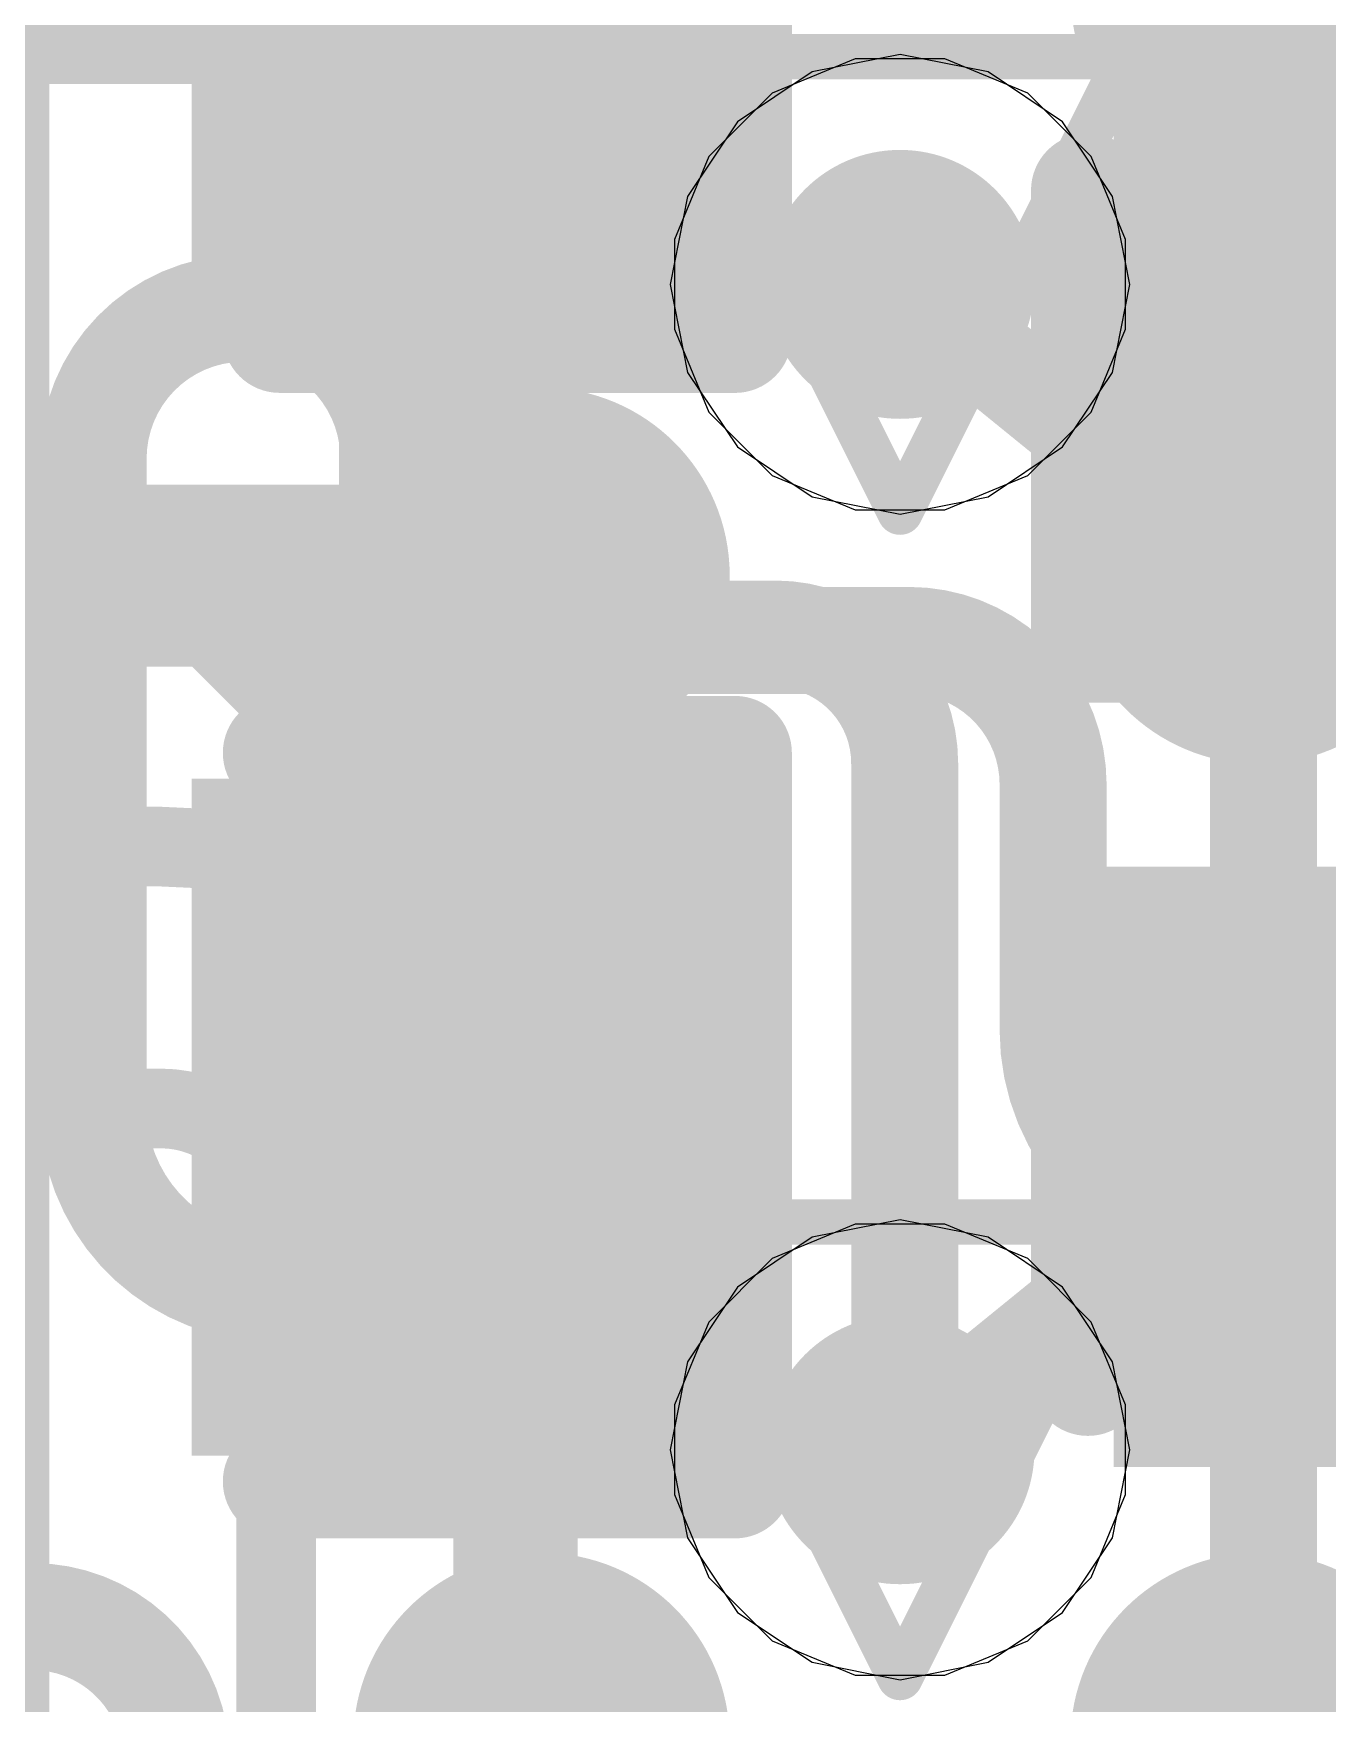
# Model space of a CAD drawing. Header units: inches. Extents: x -6 to 283, y -12 to 154.
# Drawn here: x 68.835 to 70.279, y 1.95 to 3.813 of the extents above; entities that cross this region are included whole.
import ezdxf

# ---------------------------------------------------------------- set-up
doc = ezdxf.new("R2010")
doc.units = ezdxf.units.IN
for name, color, linetype in [('Bottom Layer', 5, 'Continuous'), ('Bottom Overlay', 54, 'Continuous'), ('Bottom Paste', 16, 'Continuous'), ('Bottom Solder', 6, 'Continuous'), ('Drill Drawing', 1, 'Continuous'), ('GND-1', 16, 'Continuous'), ('GND-2', 90, 'Continuous'), ('GND-3', 216, 'Continuous'), ('GND-4', 54, 'Continuous'), ('PWR-1', 156, 'Continuous'), ('PWR-2', 130, 'Continuous'), ('Signal L1', 76, 'Continuous'), ('Signal L2', 6, 'Continuous'), ('Top Layer', 1, 'Continuous'), ('Top Overlay', 2, 'Continuous'), ('Top Paste', 8, 'Continuous'), ('Top Solder', 216, 'Continuous'), ('Via Holes', 16, 'Continuous')]:
    doc.layers.add(name, color=color, linetype=linetype)

# ---------------------------------------------------------------- blocks, each defined once
blk = doc.blocks.new('200_WFBGA__10_15__51')
at = {"layer": 'Top Layer'}
h = blk.add_hatch(color=1, dxfattribs=at)
edge = h.paths.add_edge_path()
edge.add_arc((-4.4, -4.875), 0.16, 0, 360)
h = blk.add_hatch(color=1, dxfattribs=at)
edge = h.paths.add_edge_path()
edge.add_arc((-3.5999, -4.875), 0.16, 0, 360)
h = blk.add_hatch(color=1, dxfattribs=at)
edge = h.paths.add_edge_path()
edge.add_arc((-4.4, -5.525), 0.16, 0, 360)
h = blk.add_hatch(color=1, dxfattribs=at)
edge = h.paths.add_edge_path()
edge.add_arc((-3.5999, -5.525), 0.16, 0, 360)
h = blk.add_hatch(color=1, dxfattribs=at)
edge = h.paths.add_edge_path()
edge.add_arc((-4.4, -6.175), 0.16, 0, 360)
h = blk.add_hatch(color=1, dxfattribs=at)
edge = h.paths.add_edge_path()
edge.add_arc((-3.5999, -6.175), 0.16, 0, 360)
h = blk.add_hatch(color=1, dxfattribs=at)
edge = h.paths.add_edge_path()
edge.add_arc((-4.4, -6.825), 0.16, 0, 360)
h = blk.add_hatch(color=1, dxfattribs=at)
edge = h.paths.add_edge_path()
edge.add_arc((-3.5999, -6.825), 0.16, 0, 360)
at = {"layer": 'Top Paste'}
h = blk.add_hatch(color=8, dxfattribs=at)
edge = h.paths.add_edge_path()
edge.add_arc((-4.4, -4.875), 0.16, 0, 360)
h = blk.add_hatch(color=8, dxfattribs=at)
edge = h.paths.add_edge_path()
edge.add_arc((-3.5999, -4.875), 0.16, 0, 360)
h = blk.add_hatch(color=8, dxfattribs=at)
edge = h.paths.add_edge_path()
edge.add_arc((-4.4, -5.525), 0.16, 0, 360)
h = blk.add_hatch(color=8, dxfattribs=at)
edge = h.paths.add_edge_path()
edge.add_arc((-3.5999, -5.525), 0.16, 0, 360)
h = blk.add_hatch(color=8, dxfattribs=at)
edge = h.paths.add_edge_path()
edge.add_arc((-4.4, -6.175), 0.16, 0, 360)
h = blk.add_hatch(color=8, dxfattribs=at)
edge = h.paths.add_edge_path()
edge.add_arc((-3.5999, -6.175), 0.16, 0, 360)
h = blk.add_hatch(color=8, dxfattribs=at)
edge = h.paths.add_edge_path()
edge.add_arc((-4.4, -6.825), 0.16, 0, 360)
h = blk.add_hatch(color=8, dxfattribs=at)
edge = h.paths.add_edge_path()
edge.add_arc((-3.5999, -6.825), 0.16, 0, 360)
at = {"layer": 'Top Solder'}
h = blk.add_hatch(color=216, dxfattribs=at)
edge = h.paths.add_edge_path()
edge.add_arc((-4.4, -4.875), 0.21, 0, 360)
h = blk.add_hatch(color=216, dxfattribs=at)
edge = h.paths.add_edge_path()
edge.add_arc((-3.5999, -4.875), 0.21, 0, 360)
h = blk.add_hatch(color=216, dxfattribs=at)
edge = h.paths.add_edge_path()
edge.add_arc((-4.4, -5.525), 0.21, 0, 360)
h = blk.add_hatch(color=216, dxfattribs=at)
edge = h.paths.add_edge_path()
edge.add_arc((-3.5999, -5.525), 0.21, 0, 360)
h = blk.add_hatch(color=216, dxfattribs=at)
edge = h.paths.add_edge_path()
edge.add_arc((-4.4, -6.175), 0.21, 0, 360)
h = blk.add_hatch(color=216, dxfattribs=at)
edge = h.paths.add_edge_path()
edge.add_arc((-3.5999, -6.175), 0.21, 0, 360)
h = blk.add_hatch(color=216, dxfattribs=at)
edge = h.paths.add_edge_path()
edge.add_arc((-4.4, -6.825), 0.21, 0, 360)
h = blk.add_hatch(color=216, dxfattribs=at)
edge = h.paths.add_edge_path()
edge.add_arc((-3.5999, -6.825), 0.21, 0, 360)
at = {"layer": 'Top Overlay'}
blk.add_lwpolyline([(-5.0762, -7.5762, 0.254, 0.254, 0), (-5.0762, 7.5762, 0.254, 0.254, 0)], format="xyseb", dxfattribs=at)
blk = doc.blocks.new('C___0402_B_264')
at = {"layer": 'Bottom Layer'}
for points in [[(-0.2413, 0.3175), (-0.2413, -0.3175), (-0.6985, -0.3175), (-0.6985, 0.3175)], [(0.6985, 0.3175), (0.6985, -0.3175), (0.2413, -0.3175), (0.2413, 0.3175)]]:
    blk.add_hatch(color=5, dxfattribs=at).paths.add_polyline_path(points)
at = {"layer": 'Bottom Paste'}
for points in [[(-0.2413, 0.3175), (-0.2413, -0.3175), (-0.6985, -0.3175), (-0.6985, 0.3175)], [(0.6985, 0.3175), (0.6985, -0.3175), (0.2413, -0.3175), (0.2413, 0.3175)]]:
    blk.add_hatch(color=16, dxfattribs=at).paths.add_polyline_path(points)
at = {"layer": 'Bottom Solder'}
for points in [[(-0.1813, 0.3775), (-0.1813, -0.3775), (-0.7585, -0.3775), (-0.7585, 0.3775)], [(0.7585, 0.3775), (0.7585, -0.3775), (0.1813, -0.3775), (0.1813, 0.3775)]]:
    blk.add_hatch(color=6, dxfattribs=at).paths.add_polyline_path(points)
at = {"layer": 'Bottom Overlay'}
for points in [[(-0.7874, 0.4064, 0.127, 0.127, 0), (-0.7874, -0.4064, 0.127, 0.127, 0)], [(-0.7874, 0.4064, 0.127, 0.127, 0), (-0.2794, 0.4064, 0.127, 0.127, 0)], [(0.2794, 0.4064, 0.127, 0.127, 0), (0.7874, 0.4064, 0.127, 0.127, 0)], [(0.7874, 0.4064, 0.127, 0.127, 0), (0.7874, -0.4064, 0.127, 0.127, 0)], [(-0.7874, -0.4064, 0.127, 0.127, 0), (-0.2794, -0.4064, 0.127, 0.127, 0)], [(0.2794, -0.4064, 0.127, 0.127, 0), (0.7874, -0.4064, 0.127, 0.127, 0)]]:
    blk.add_lwpolyline(points, format="xyseb", dxfattribs=at)
for points in [[(-0.8191, 0.4064, 0.0635, 0.0635, 1), (-0.7556, 0.4064, 0.0635, 0.0635, 1)], [(-0.8191, 0.4064, 0.0635, 0.0635, 1), (-0.7556, 0.4064, 0.0635, 0.0635, 1)], [(-0.3111, 0.4064, 0.0635, 0.0635, 1), (-0.2477, 0.4064, 0.0635, 0.0635, 1)], [(0.2477, 0.4064, 0.0635, 0.0635, 1), (0.3111, 0.4064, 0.0635, 0.0635, 1)], [(0.7556, 0.4064, 0.0635, 0.0635, 1), (0.8191, 0.4064, 0.0635, 0.0635, 1)], [(0.7556, 0.4064, 0.0635, 0.0635, 1), (0.8191, 0.4064, 0.0635, 0.0635, 1)], [(-0.8191, -0.4064, 0.0635, 0.0635, 1), (-0.7556, -0.4064, 0.0635, 0.0635, 1)], [(-0.8191, -0.4064, 0.0635, 0.0635, 1), (-0.7556, -0.4064, 0.0635, 0.0635, 1)], [(-0.3111, -0.4064, 0.0635, 0.0635, 1), (-0.2477, -0.4064, 0.0635, 0.0635, 1)], [(0.2477, -0.4064, 0.0635, 0.0635, 1), (0.3111, -0.4064, 0.0635, 0.0635, 1)], [(0.7556, -0.4064, 0.0635, 0.0635, 1), (0.8191, -0.4064, 0.0635, 0.0635, 1)], [(0.7556, -0.4064, 0.0635, 0.0635, 1), (0.8191, -0.4064, 0.0635, 0.0635, 1)]]:
    blk.add_lwpolyline(points, format="xyseb", close=True, dxfattribs=at)
blk = doc.blocks.new('C___0402_B_266')
at = {"layer": 'Bottom Layer'}
for points in [[(-0.2413, 0.3175), (-0.2413, -0.3175), (-0.6985, -0.3175), (-0.6985, 0.3175)], [(0.6985, 0.3175), (0.6985, -0.3175), (0.2413, -0.3175), (0.2413, 0.3175)]]:
    blk.add_hatch(color=5, dxfattribs=at).paths.add_polyline_path(points)
at = {"layer": 'Bottom Paste'}
for points in [[(-0.2413, 0.3175), (-0.2413, -0.3175), (-0.6985, -0.3175), (-0.6985, 0.3175)], [(0.6985, 0.3175), (0.6985, -0.3175), (0.2413, -0.3175), (0.2413, 0.3175)]]:
    blk.add_hatch(color=16, dxfattribs=at).paths.add_polyline_path(points)
at = {"layer": 'Bottom Solder'}
for points in [[(-0.1813, 0.3775), (-0.1813, -0.3775), (-0.7585, -0.3775), (-0.7585, 0.3775)], [(0.7585, 0.3775), (0.7585, -0.3775), (0.1813, -0.3775), (0.1813, 0.3775)]]:
    blk.add_hatch(color=6, dxfattribs=at).paths.add_polyline_path(points)
at = {"layer": 'Bottom Overlay'}
for points in [[(-0.7874, 0.4064, 0.127, 0.127, 0), (-0.7874, -0.4064, 0.127, 0.127, 0)], [(-0.2794, 0.4064, 0.127, 0.127, 0), (-0.7874, 0.4064, 0.127, 0.127, 0)], [(0.7874, 0.4064, 0.127, 0.127, 0), (0.2794, 0.4064, 0.127, 0.127, 0)], [(0.7874, 0.4064, 0.127, 0.127, 0), (0.7874, -0.4064, 0.127, 0.127, 0)], [(-0.2794, -0.4064, 0.127, 0.127, 0), (-0.7874, -0.4064, 0.127, 0.127, 0)], [(0.7874, -0.4064, 0.127, 0.127, 0), (0.2794, -0.4064, 0.127, 0.127, 0)]]:
    blk.add_lwpolyline(points, format="xyseb", dxfattribs=at)
for points in [[(-0.8191, 0.4064, 0.0635, 0.0635, 1), (-0.7556, 0.4064, 0.0635, 0.0635, 1)], [(-0.8191, 0.4064, 0.0635, 0.0635, 1), (-0.7556, 0.4064, 0.0635, 0.0635, 1)], [(-0.3111, 0.4064, 0.0635, 0.0635, 1), (-0.2477, 0.4064, 0.0635, 0.0635, 1)], [(0.2477, 0.4064, 0.0635, 0.0635, 1), (0.3111, 0.4064, 0.0635, 0.0635, 1)], [(0.7556, 0.4064, 0.0635, 0.0635, 1), (0.8191, 0.4064, 0.0635, 0.0635, 1)], [(0.7556, 0.4064, 0.0635, 0.0635, 1), (0.8191, 0.4064, 0.0635, 0.0635, 1)], [(-0.8191, -0.4064, 0.0635, 0.0635, 1), (-0.7556, -0.4064, 0.0635, 0.0635, 1)], [(-0.8191, -0.4064, 0.0635, 0.0635, 1), (-0.7556, -0.4064, 0.0635, 0.0635, 1)], [(-0.3111, -0.4064, 0.0635, 0.0635, 1), (-0.2477, -0.4064, 0.0635, 0.0635, 1)], [(0.2477, -0.4064, 0.0635, 0.0635, 1), (0.3111, -0.4064, 0.0635, 0.0635, 1)], [(0.7556, -0.4064, 0.0635, 0.0635, 1), (0.8191, -0.4064, 0.0635, 0.0635, 1)], [(0.7556, -0.4064, 0.0635, 0.0635, 1), (0.8191, -0.4064, 0.0635, 0.0635, 1)]]:
    blk.add_lwpolyline(points, format="xyseb", close=True, dxfattribs=at)
blk = doc.blocks.new('C___0402_B_286')
at = {"layer": 'Bottom Layer'}
for points in [[(-0.2413, 0.3175), (-0.2413, -0.3175), (-0.6985, -0.3175), (-0.6985, 0.3175)], [(0.6985, 0.3175), (0.6985, -0.3175), (0.2413, -0.3175), (0.2413, 0.3175)]]:
    blk.add_hatch(color=5, dxfattribs=at).paths.add_polyline_path(points)
at = {"layer": 'Bottom Paste'}
for points in [[(-0.2413, 0.3175), (-0.2413, -0.3175), (-0.6985, -0.3175), (-0.6985, 0.3175)], [(0.6985, 0.3175), (0.6985, -0.3175), (0.2413, -0.3175), (0.2413, 0.3175)]]:
    blk.add_hatch(color=16, dxfattribs=at).paths.add_polyline_path(points)
at = {"layer": 'Bottom Solder'}
for points in [[(-0.1813, 0.3775), (-0.1813, -0.3775), (-0.7585, -0.3775), (-0.7585, 0.3775)], [(0.7585, 0.3775), (0.7585, -0.3775), (0.1813, -0.3775), (0.1813, 0.3775)]]:
    blk.add_hatch(color=6, dxfattribs=at).paths.add_polyline_path(points)
at = {"layer": 'Bottom Overlay'}
for points in [[(-0.7874, 0.4064, 0.127, 0.127, 0), (-0.7874, -0.4064, 0.127, 0.127, 0)], [(-0.7874, 0.4064, 0.127, 0.127, 0), (-0.2794, 0.4064, 0.127, 0.127, 0)], [(0.2794, 0.4064, 0.127, 0.127, 0), (0.7874, 0.4064, 0.127, 0.127, 0)], [(0.7874, 0.4064, 0.127, 0.127, 0), (0.7874, -0.4064, 0.127, 0.127, 0)], [(-0.7874, -0.4064, 0.127, 0.127, 0), (-0.2794, -0.4064, 0.127, 0.127, 0)], [(0.2794, -0.4064, 0.127, 0.127, 0), (0.7874, -0.4064, 0.127, 0.127, 0)]]:
    blk.add_lwpolyline(points, format="xyseb", dxfattribs=at)
for points in [[(-0.8191, 0.4064, 0.0635, 0.0635, 1), (-0.7556, 0.4064, 0.0635, 0.0635, 1)], [(-0.8191, 0.4064, 0.0635, 0.0635, 1), (-0.7556, 0.4064, 0.0635, 0.0635, 1)], [(-0.3111, 0.4064, 0.0635, 0.0635, 1), (-0.2477, 0.4064, 0.0635, 0.0635, 1)], [(0.2477, 0.4064, 0.0635, 0.0635, 1), (0.3111, 0.4064, 0.0635, 0.0635, 1)], [(0.7556, 0.4064, 0.0635, 0.0635, 1), (0.8191, 0.4064, 0.0635, 0.0635, 1)], [(0.7556, 0.4064, 0.0635, 0.0635, 1), (0.8191, 0.4064, 0.0635, 0.0635, 1)], [(-0.8191, -0.4064, 0.0635, 0.0635, 1), (-0.7556, -0.4064, 0.0635, 0.0635, 1)], [(-0.8191, -0.4064, 0.0635, 0.0635, 1), (-0.7556, -0.4064, 0.0635, 0.0635, 1)], [(-0.3111, -0.4064, 0.0635, 0.0635, 1), (-0.2477, -0.4064, 0.0635, 0.0635, 1)], [(0.2477, -0.4064, 0.0635, 0.0635, 1), (0.3111, -0.4064, 0.0635, 0.0635, 1)], [(0.7556, -0.4064, 0.0635, 0.0635, 1), (0.8191, -0.4064, 0.0635, 0.0635, 1)], [(0.7556, -0.4064, 0.0635, 0.0635, 1), (0.8191, -0.4064, 0.0635, 0.0635, 1)]]:
    blk.add_lwpolyline(points, format="xyseb", close=True, dxfattribs=at)
blk = doc.blocks.new('C___0402_B_289')
at = {"layer": 'Bottom Layer'}
for points in [[(-0.2413, 0.3175), (-0.2413, -0.3175), (-0.6985, -0.3175), (-0.6985, 0.3175)], [(0.6985, 0.3175), (0.6985, -0.3175), (0.2413, -0.3175), (0.2413, 0.3175)]]:
    blk.add_hatch(color=5, dxfattribs=at).paths.add_polyline_path(points)
at = {"layer": 'Bottom Paste'}
for points in [[(-0.2413, 0.3175), (-0.2413, -0.3175), (-0.6985, -0.3175), (-0.6985, 0.3175)], [(0.6985, 0.3175), (0.6985, -0.3175), (0.2413, -0.3175), (0.2413, 0.3175)]]:
    blk.add_hatch(color=16, dxfattribs=at).paths.add_polyline_path(points)
at = {"layer": 'Bottom Solder'}
for points in [[(-0.1813, 0.3775), (-0.1813, -0.3775), (-0.7585, -0.3775), (-0.7585, 0.3775)], [(0.7585, 0.3775), (0.7585, -0.3775), (0.1813, -0.3775), (0.1813, 0.3775)]]:
    blk.add_hatch(color=6, dxfattribs=at).paths.add_polyline_path(points)
at = {"layer": 'Bottom Overlay'}
for points in [[(-0.7874, 0.4064, 0.127, 0.127, 0), (-0.7874, -0.4064, 0.127, 0.127, 0)], [(-0.2794, 0.4064, 0.127, 0.127, 0), (-0.7874, 0.4064, 0.127, 0.127, 0)], [(0.7874, 0.4064, 0.127, 0.127, 0), (0.2794, 0.4064, 0.127, 0.127, 0)], [(0.7874, 0.4064, 0.127, 0.127, 0), (0.7874, -0.4064, 0.127, 0.127, 0)], [(-0.2794, -0.4064, 0.127, 0.127, 0), (-0.7874, -0.4064, 0.127, 0.127, 0)], [(0.7874, -0.4064, 0.127, 0.127, 0), (0.2794, -0.4064, 0.127, 0.127, 0)]]:
    blk.add_lwpolyline(points, format="xyseb", dxfattribs=at)
for points in [[(-0.8191, 0.4064, 0.0635, 0.0635, 1), (-0.7556, 0.4064, 0.0635, 0.0635, 1)], [(-0.8191, 0.4064, 0.0635, 0.0635, 1), (-0.7556, 0.4064, 0.0635, 0.0635, 1)], [(-0.3111, 0.4064, 0.0635, 0.0635, 1), (-0.2477, 0.4064, 0.0635, 0.0635, 1)], [(0.2477, 0.4064, 0.0635, 0.0635, 1), (0.3111, 0.4064, 0.0635, 0.0635, 1)], [(0.7556, 0.4064, 0.0635, 0.0635, 1), (0.8191, 0.4064, 0.0635, 0.0635, 1)], [(0.7556, 0.4064, 0.0635, 0.0635, 1), (0.8191, 0.4064, 0.0635, 0.0635, 1)], [(-0.8191, -0.4064, 0.0635, 0.0635, 1), (-0.7556, -0.4064, 0.0635, 0.0635, 1)], [(-0.8191, -0.4064, 0.0635, 0.0635, 1), (-0.7556, -0.4064, 0.0635, 0.0635, 1)], [(-0.3111, -0.4064, 0.0635, 0.0635, 1), (-0.2477, -0.4064, 0.0635, 0.0635, 1)], [(0.2477, -0.4064, 0.0635, 0.0635, 1), (0.3111, -0.4064, 0.0635, 0.0635, 1)], [(0.7556, -0.4064, 0.0635, 0.0635, 1), (0.8191, -0.4064, 0.0635, 0.0635, 1)], [(0.7556, -0.4064, 0.0635, 0.0635, 1), (0.8191, -0.4064, 0.0635, 0.0635, 1)]]:
    blk.add_lwpolyline(points, format="xyseb", close=True, dxfattribs=at)

msp = doc.modelspace()

# ---------------------------------------------------------------- hatches: boundary and pattern name
at = {"layer": 'Bottom Layer'}
h = msp.add_hatch(color=5, dxfattribs=at)
edge = h.paths.add_edge_path()
edge.add_arc((69.8018, 3.5332), 0.15, 0, 360)
h = msp.add_hatch(color=5, dxfattribs=at)
edge = h.paths.add_edge_path()
edge.add_arc((69.8018, 2.2332), 0.15, 0, 360)
at = {"layer": 'GND-1'}
h = msp.add_hatch(color=16, dxfattribs=at)
edge = h.paths.add_edge_path()
edge.add_arc((69.8018, 3.5332), 0.15, 0, 360)
h = msp.add_hatch(color=16, dxfattribs=at)
edge = h.paths.add_edge_path()
edge.add_arc((69.8018, 2.2332), 0.15, 0, 360)
at = {"layer": 'GND-2'}
h = msp.add_hatch(color=90, dxfattribs=at)
edge = h.paths.add_edge_path()
edge.add_arc((69.8018, 3.5332), 0.15, 0, 360)
h = msp.add_hatch(color=90, dxfattribs=at)
edge = h.paths.add_edge_path()
edge.add_arc((69.8018, 2.2332), 0.15, 0, 360)
at = {"layer": 'GND-3'}
h = msp.add_hatch(color=216, dxfattribs=at)
edge = h.paths.add_edge_path()
edge.add_arc((69.8018, 3.5332), 0.15, 0, 360)
h = msp.add_hatch(color=216, dxfattribs=at)
edge = h.paths.add_edge_path()
edge.add_arc((69.8018, 2.2332), 0.15, 0, 360)
at = {"layer": 'GND-4'}
h = msp.add_hatch(color=54, dxfattribs=at)
edge = h.paths.add_edge_path()
edge.add_arc((69.8018, 3.5332), 0.15, 0, 360)
h = msp.add_hatch(color=54, dxfattribs=at)
edge = h.paths.add_edge_path()
edge.add_arc((69.8018, 2.2332), 0.15, 0, 360)
at = {"layer": 'PWR-1'}
h = msp.add_hatch(color=156, dxfattribs=at)
edge = h.paths.add_edge_path()
edge.add_arc((69.8018, 3.5332), 0.15, 0, 360)
h = msp.add_hatch(color=156, dxfattribs=at)
edge = h.paths.add_edge_path()
edge.add_arc((69.8018, 2.2332), 0.15, 0, 360)
at = {"layer": 'PWR-2'}
h = msp.add_hatch(color=130, dxfattribs=at)
edge = h.paths.add_edge_path()
edge.add_arc((69.8018, 3.5332), 0.15, 0, 360)
h = msp.add_hatch(color=130, dxfattribs=at)
edge = h.paths.add_edge_path()
edge.add_arc((69.8018, 2.2332), 0.15, 0, 360)
at = {"layer": 'Signal L1'}
h = msp.add_hatch(color=76, dxfattribs=at)
edge = h.paths.add_edge_path()
edge.add_arc((69.8018, 3.5332), 0.15, 0, 360)
h = msp.add_hatch(color=76, dxfattribs=at)
edge = h.paths.add_edge_path()
edge.add_arc((69.8018, 2.2332), 0.15, 0, 360)
at = {"layer": 'Signal L2'}
h = msp.add_hatch(color=6, dxfattribs=at)
edge = h.paths.add_edge_path()
edge.add_arc((69.8018, 3.5332), 0.15, 0, 360)
h = msp.add_hatch(color=6, dxfattribs=at)
edge = h.paths.add_edge_path()
edge.add_arc((69.8018, 2.2332), 0.15, 0, 360)
at = {"layer": 'Top Layer'}
h = msp.add_hatch(color=1, dxfattribs=at)
edge = h.paths.add_edge_path()
edge.add_arc((69.8018, 3.5332), 0.15, 0, 360)
h = msp.add_hatch(color=1, dxfattribs=at)
edge = h.paths.add_edge_path()
edge.add_arc((69.8018, 2.2332), 0.15, 0, 360)
at = {"layer": 'Via Holes'}
h = msp.add_hatch(color=7, dxfattribs=at)
edge = h.paths.add_edge_path()
edge.add_arc((69.8018, 3.5332), 0.075, 0, 360)
h = msp.add_hatch(color=7, dxfattribs=at)
edge = h.paths.add_edge_path()
edge.add_arc((69.8018, 2.2332), 0.075, 0, 360)

# ---------------------------------------------------------------- linework, layer by layer
at = {"layer": 'Bottom Layer'}
for points in [[(69.1736, 3.9715, 0.2032, 0.2032, 0), (69.2632, 3.882, 0.2032, 0.2032, 0)], [(68.5498, 3.2082, 0.2032, 0.2032, 0), (69.0542, 3.2082, 0.2032, 0.2032, 0)], [(69.0542, 3.2082, 0.2032, 0.2032, 0), (69.1732, 3.0892, 0.2032, 0.2032, 0)], [(69.1732, 2.7312, 0.2032, 0.2032, 0), (69.1732, 3.0892, 0.2032, 0.2032, 0)], [(69.1732, 2.7312, 0.2032, 0.2032, 0), (69.3002, 2.6042, 0.2032, 0.2032, 0)]]:
    msp.add_lwpolyline(points, format="xyseb", dxfattribs=at)
for points in [[(69.2124, 3.882, 0.1016, 0.1016, 1), (69.314, 3.882, 0.1016, 0.1016, 1)], [(69.0034, 3.2082, 0.1016, 0.1016, 1), (69.105, 3.2082, 0.1016, 0.1016, 1)], [(69.0034, 3.2082, 0.1016, 0.1016, 1), (69.105, 3.2082, 0.1016, 0.1016, 1)], [(69.1224, 3.0892, 0.1016, 0.1016, 1), (69.224, 3.0892, 0.1016, 0.1016, 1)], [(69.1224, 3.0892, 0.1016, 0.1016, 1), (69.224, 3.0892, 0.1016, 0.1016, 1)], [(69.1224, 2.7312, 0.1016, 0.1016, 1), (69.224, 2.7312, 0.1016, 0.1016, 1)], [(69.1224, 2.7312, 0.1016, 0.1016, 1), (69.224, 2.7312, 0.1016, 0.1016, 1)], [(69.2494, 2.6042, 0.1016, 0.1016, 1), (69.351, 2.6042, 0.1016, 0.1016, 1)]]:
    msp.add_lwpolyline(points, format="xyseb", close=True, dxfattribs=at)
at = {"layer": 'Drill Drawing'}
for points in [[(69.5478, 3.7872, 0.0508, 0.0508, 0), (70.0558, 3.7872, 0.0508, 0.0508, 0)], [(69.5478, 3.7872, 0.0508, 0.0508, 0), (69.8018, 3.2792, 0.0508, 0.0508, 0)], [(69.8018, 3.2792, 0.0508, 0.0508, 0), (70.0558, 3.7872, 0.0508, 0.0508, 0)], [(69.5478, 2.4872, 0.0508, 0.0508, 0), (70.0558, 2.4872, 0.0508, 0.0508, 0)], [(69.5478, 2.4872, 0.0508, 0.0508, 0), (69.8018, 1.9792, 0.0508, 0.0508, 0)], [(69.8018, 1.9792, 0.0508, 0.0508, 0), (70.0558, 2.4872, 0.0508, 0.0508, 0)]]:
    msp.add_lwpolyline(points, format="xyseb", dxfattribs=at)
for points in [[(69.5351, 3.7872, 0.0254, 0.0254, 1), (69.5605, 3.7872, 0.0254, 0.0254, 1)], [(69.5351, 3.7872, 0.0254, 0.0254, 1), (69.5605, 3.7872, 0.0254, 0.0254, 1)], [(70.0431, 3.7872, 0.0254, 0.0254, 1), (70.0685, 3.7872, 0.0254, 0.0254, 1)], [(70.0431, 3.7872, 0.0254, 0.0254, 1), (70.0685, 3.7872, 0.0254, 0.0254, 1)], [(69.7891, 3.2792, 0.0254, 0.0254, 1), (69.8145, 3.2792, 0.0254, 0.0254, 1)], [(69.7891, 3.2792, 0.0254, 0.0254, 1), (69.8145, 3.2792, 0.0254, 0.0254, 1)], [(69.5351, 2.4872, 0.0254, 0.0254, 1), (69.5605, 2.4872, 0.0254, 0.0254, 1)], [(69.5351, 2.4872, 0.0254, 0.0254, 1), (69.5605, 2.4872, 0.0254, 0.0254, 1)], [(70.0431, 2.4872, 0.0254, 0.0254, 1), (70.0685, 2.4872, 0.0254, 0.0254, 1)], [(70.0431, 2.4872, 0.0254, 0.0254, 1), (70.0685, 2.4872, 0.0254, 0.0254, 1)], [(69.7891, 1.9792, 0.0254, 0.0254, 1), (69.8145, 1.9792, 0.0254, 0.0254, 1)], [(69.7891, 1.9792, 0.0254, 0.0254, 1), (69.8145, 1.9792, 0.0254, 0.0254, 1)]]:
    msp.add_lwpolyline(points, format="xyseb", close=True, dxfattribs=at)
at = {"layer": 'GND-1'}
for p, q in [((69.7518, 3.7848), (69.6593, 3.7465)), ((69.8519, 3.7848), (69.7518, 3.7848)), ((69.9444, 3.7465), (69.8519, 3.7848)), ((69.6593, 3.7465), (69.5885, 3.6757)), ((70.0151, 3.6757), (69.9444, 3.7465)), ((69.5885, 3.6757), (69.5502, 3.5832)), ((70.0534, 3.5832), (70.0151, 3.6757)), ((69.5502, 3.5832), (69.5502, 3.4831)), ((70.0534, 3.4831), (70.0534, 3.5832)), ((69.5502, 3.4831), (69.5885, 3.3907)), ((70.0151, 3.3907), (70.0534, 3.4831)), ((69.5885, 3.3907), (69.6593, 3.3199)), ((69.9444, 3.3199), (70.0151, 3.3907)), ((69.6593, 3.3199), (69.7518, 3.2816)), ((69.8519, 3.2816), (69.9444, 3.3199)), ((69.7518, 3.2816), (69.8519, 3.2816)), ((69.7518, 2.4848), (69.6593, 2.4465)), ((69.8519, 2.4848), (69.7518, 2.4848)), ((69.9444, 2.4465), (69.8519, 2.4848)), ((69.6593, 2.4465), (69.5885, 2.3757)), ((70.0151, 2.3757), (69.9444, 2.4465)), ((69.5885, 2.3757), (69.5502, 2.2832)), ((70.0534, 2.2832), (70.0151, 2.3757)), ((69.5502, 2.2832), (69.5502, 2.1831)), ((70.0534, 2.1831), (70.0534, 2.2832)), ((69.5502, 2.1831), (69.5885, 2.0907)), ((70.0151, 2.0907), (70.0534, 2.1831)), ((69.5885, 2.0907), (69.6593, 2.0199)), ((69.9444, 2.0199), (70.0151, 2.0907)), ((69.6593, 2.0199), (69.7518, 1.9816)), ((69.8519, 1.9816), (69.9444, 2.0199)), ((69.7518, 1.9816), (69.8519, 1.9816))]:
    msp.add_line(p, q, dxfattribs=at)
at = {"layer": 'GND-2'}
for p, q in [((69.7518, 3.7848), (69.6593, 3.7465)), ((69.8519, 3.7848), (69.7518, 3.7848)), ((69.9444, 3.7465), (69.8519, 3.7848)), ((69.6593, 3.7465), (69.5885, 3.6757)), ((70.0151, 3.6757), (69.9444, 3.7465)), ((69.5885, 3.6757), (69.5502, 3.5832)), ((70.0534, 3.5832), (70.0151, 3.6757)), ((69.5502, 3.5832), (69.5502, 3.4831)), ((70.0534, 3.4831), (70.0534, 3.5832)), ((69.5502, 3.4831), (69.5885, 3.3907)), ((70.0151, 3.3907), (70.0534, 3.4831)), ((69.5885, 3.3907), (69.6593, 3.3199)), ((69.9444, 3.3199), (70.0151, 3.3907)), ((69.6593, 3.3199), (69.7518, 3.2816)), ((69.8519, 3.2816), (69.9444, 3.3199)), ((69.7518, 3.2816), (69.8519, 3.2816)), ((69.7518, 2.4848), (69.6593, 2.4465)), ((69.8519, 2.4848), (69.7518, 2.4848)), ((69.9444, 2.4465), (69.8519, 2.4848)), ((69.6593, 2.4465), (69.5885, 2.3757)), ((70.0151, 2.3757), (69.9444, 2.4465)), ((69.5885, 2.3757), (69.5502, 2.2832)), ((70.0534, 2.2832), (70.0151, 2.3757)), ((69.5502, 2.2832), (69.5502, 2.1831)), ((70.0534, 2.1831), (70.0534, 2.2832)), ((69.5502, 2.1831), (69.5885, 2.0907)), ((70.0151, 2.0907), (70.0534, 2.1831)), ((69.5885, 2.0907), (69.6593, 2.0199)), ((69.9444, 2.0199), (70.0151, 2.0907)), ((69.6593, 2.0199), (69.7518, 1.9816)), ((69.8519, 1.9816), (69.9444, 2.0199)), ((69.7518, 1.9816), (69.8519, 1.9816))]:
    msp.add_line(p, q, dxfattribs=at)
at = {"layer": 'GND-3'}
for p, q in [((69.7518, 3.7848), (69.6593, 3.7465)), ((69.8519, 3.7848), (69.7518, 3.7848)), ((69.9444, 3.7465), (69.8519, 3.7848)), ((69.6593, 3.7465), (69.5885, 3.6757)), ((70.0151, 3.6757), (69.9444, 3.7465)), ((69.5885, 3.6757), (69.5502, 3.5832)), ((70.0534, 3.5832), (70.0151, 3.6757)), ((69.5502, 3.5832), (69.5502, 3.4831)), ((70.0534, 3.4831), (70.0534, 3.5832)), ((69.5502, 3.4831), (69.5885, 3.3907)), ((70.0151, 3.3907), (70.0534, 3.4831)), ((69.5885, 3.3907), (69.6593, 3.3199)), ((69.9444, 3.3199), (70.0151, 3.3907)), ((69.6593, 3.3199), (69.7518, 3.2816)), ((69.8519, 3.2816), (69.9444, 3.3199)), ((69.7518, 3.2816), (69.8519, 3.2816)), ((69.7518, 2.4848), (69.6593, 2.4465)), ((69.8519, 2.4848), (69.7518, 2.4848)), ((69.9444, 2.4465), (69.8519, 2.4848)), ((69.6593, 2.4465), (69.5885, 2.3757)), ((70.0151, 2.3757), (69.9444, 2.4465)), ((69.5885, 2.3757), (69.5502, 2.2832)), ((70.0534, 2.2832), (70.0151, 2.3757)), ((69.5502, 2.2832), (69.5502, 2.1831)), ((70.0534, 2.1831), (70.0534, 2.2832)), ((69.5502, 2.1831), (69.5885, 2.0907)), ((70.0151, 2.0907), (70.0534, 2.1831)), ((69.5885, 2.0907), (69.6593, 2.0199)), ((69.9444, 2.0199), (70.0151, 2.0907)), ((69.6593, 2.0199), (69.7518, 1.9816)), ((69.8519, 1.9816), (69.9444, 2.0199)), ((69.7518, 1.9816), (69.8519, 1.9816))]:
    msp.add_line(p, q, dxfattribs=at)
at = {"layer": 'GND-4'}
for p, q in [((69.7518, 3.7848), (69.6593, 3.7465)), ((69.8519, 3.7848), (69.7518, 3.7848)), ((69.9444, 3.7465), (69.8519, 3.7848)), ((69.6593, 3.7465), (69.5885, 3.6757)), ((70.0151, 3.6757), (69.9444, 3.7465)), ((69.5885, 3.6757), (69.5502, 3.5832)), ((70.0534, 3.5832), (70.0151, 3.6757)), ((69.5502, 3.5832), (69.5502, 3.4831)), ((70.0534, 3.4831), (70.0534, 3.5832)), ((69.5502, 3.4831), (69.5885, 3.3907)), ((70.0151, 3.3907), (70.0534, 3.4831)), ((69.5885, 3.3907), (69.6593, 3.3199)), ((69.9444, 3.3199), (70.0151, 3.3907)), ((69.6593, 3.3199), (69.7518, 3.2816)), ((69.8519, 3.2816), (69.9444, 3.3199)), ((69.7518, 3.2816), (69.8519, 3.2816)), ((69.7518, 2.4848), (69.6593, 2.4465)), ((69.8519, 2.4848), (69.7518, 2.4848)), ((69.9444, 2.4465), (69.8519, 2.4848)), ((69.6593, 2.4465), (69.5885, 2.3757)), ((70.0151, 2.3757), (69.9444, 2.4465)), ((69.5885, 2.3757), (69.5502, 2.2832)), ((70.0534, 2.2832), (70.0151, 2.3757)), ((69.5502, 2.2832), (69.5502, 2.1831)), ((70.0534, 2.1831), (70.0534, 2.2832)), ((69.5502, 2.1831), (69.5885, 2.0907)), ((70.0151, 2.0907), (70.0534, 2.1831)), ((69.5885, 2.0907), (69.6593, 2.0199)), ((69.9444, 2.0199), (70.0151, 2.0907)), ((69.6593, 2.0199), (69.7518, 1.9816)), ((69.8519, 1.9816), (69.9444, 2.0199)), ((69.7518, 1.9816), (69.8519, 1.9816))]:
    msp.add_line(p, q, dxfattribs=at)
at = {"layer": 'PWR-1'}
for p, q in [((69.8018, 3.7897), (69.7037, 3.7702)), ((69.9, 3.7702), (69.8018, 3.7897)), ((69.7037, 3.7702), (69.6204, 3.7146)), ((69.9832, 3.7146), (69.9, 3.7702)), ((69.6204, 3.7146), (69.5648, 3.6314)), ((70.0388, 3.6314), (69.9832, 3.7146)), ((69.5648, 3.6314), (69.5453, 3.5332)), ((70.0584, 3.5332), (70.0388, 3.6314)), ((69.5453, 3.5332), (69.5648, 3.435)), ((70.0388, 3.435), (70.0584, 3.5332)), ((69.5648, 3.435), (69.6204, 3.3518)), ((69.9832, 3.3518), (70.0388, 3.435)), ((69.6204, 3.3518), (69.7037, 3.2962)), ((69.9, 3.2962), (69.9832, 3.3518)), ((69.7037, 3.2962), (69.8018, 3.2767)), ((69.8018, 3.2767), (69.9, 3.2962)), ((69.8018, 2.4897), (69.7037, 2.4702)), ((69.9, 2.4702), (69.8018, 2.4897)), ((69.7037, 2.4702), (69.6204, 2.4146)), ((69.9832, 2.4146), (69.9, 2.4702)), ((69.6204, 2.4146), (69.5648, 2.3314)), ((70.0388, 2.3314), (69.9832, 2.4146)), ((69.5648, 2.3314), (69.5453, 2.2332)), ((70.0584, 2.2332), (70.0388, 2.3314)), ((69.5453, 2.2332), (69.5648, 2.135)), ((70.0388, 2.135), (70.0584, 2.2332)), ((69.5648, 2.135), (69.6204, 2.0518)), ((69.9832, 2.0518), (70.0388, 2.135)), ((69.6204, 2.0518), (69.7037, 1.9962)), ((69.9, 1.9962), (69.9832, 2.0518)), ((69.7037, 1.9962), (69.8018, 1.9767)), ((69.8018, 1.9767), (69.9, 1.9962))]:
    msp.add_line(p, q, dxfattribs=at)
at = {"layer": 'PWR-2'}
for p, q in [((69.8018, 3.7897), (69.7037, 3.7702)), ((69.9, 3.7702), (69.8018, 3.7897)), ((69.7037, 3.7702), (69.6204, 3.7146)), ((69.9832, 3.7146), (69.9, 3.7702)), ((69.6204, 3.7146), (69.5648, 3.6314)), ((70.0388, 3.6314), (69.9832, 3.7146)), ((69.5648, 3.6314), (69.5453, 3.5332)), ((70.0584, 3.5332), (70.0388, 3.6314)), ((69.5453, 3.5332), (69.5648, 3.435)), ((70.0388, 3.435), (70.0584, 3.5332)), ((69.5648, 3.435), (69.6204, 3.3518)), ((69.9832, 3.3518), (70.0388, 3.435)), ((69.6204, 3.3518), (69.7037, 3.2962)), ((69.9, 3.2962), (69.9832, 3.3518)), ((69.7037, 3.2962), (69.8018, 3.2767)), ((69.8018, 3.2767), (69.9, 3.2962)), ((69.8018, 2.4897), (69.7037, 2.4702)), ((69.9, 2.4702), (69.8018, 2.4897)), ((69.7037, 2.4702), (69.6204, 2.4146)), ((69.9832, 2.4146), (69.9, 2.4702)), ((69.6204, 2.4146), (69.5648, 2.3314)), ((70.0388, 2.3314), (69.9832, 2.4146)), ((69.5648, 2.3314), (69.5453, 2.2332)), ((70.0584, 2.2332), (70.0388, 2.3314)), ((69.5453, 2.2332), (69.5648, 2.135)), ((70.0388, 2.135), (70.0584, 2.2332)), ((69.5648, 2.135), (69.6204, 2.0518)), ((69.9832, 2.0518), (70.0388, 2.135)), ((69.6204, 2.0518), (69.7037, 1.9962)), ((69.9, 1.9962), (69.9832, 2.0518)), ((69.7037, 1.9962), (69.8018, 1.9767)), ((69.8018, 1.9767), (69.9, 1.9962))]:
    msp.add_line(p, q, dxfattribs=at)
at = {"layer": 'Signal L1'}
for points in [[(69.452, 3.7336, 0.1194, 0.1194, 0), (69.452, 4.4928, 0.1194, 0.1194, 0)], [(70.0592, 3.8985, 0.1194, 0.1194, -0.19359), (70.2072, 3.5323, 0.1194, 0.1194, 0)], [(69.6525, 3.5332, 0.1194, 0.1194, -0.414214), (69.452, 3.7336, 0.1194, 0.1194, 0)], [(69.6525, 3.5332, 0.1194, 0.1194, 0), (69.8018, 3.5332, 0.1194, 0.1194, 0)], [(69.8018, 3.5332, 0.1194, 0.1194, 0), (69.8018, 3.5332, 0.1194, 0.1194, 0)], [(70.2072, 2.0471, 0.1194, 0.1194, 0), (70.2072, 3.5323, 0.1194, 0.1194, 0)], [(68.9015, 3.3391, 0.1194, 0.1194, -0.931098), (69.2354, 3.3624, 0.1194, 0.1194, 0)], [(69.2354, 3.2729, 0.1194, 0.1194, 0), (69.2354, 3.3624, 0.1194, 0.1194, 0)], [(68.9015, 2.6139, 0.1194, 0.1194, 0), (68.9015, 3.3391, 0.1194, 0.1194, 0)], [(69.3651, 3.1431, 0.1194, 0.1194, -0.414214), (69.2354, 3.2729, 0.1194, 0.1194, 0)], [(69.3651, 3.1431, 0.1194, 0.1194, 0), (69.663, 3.1431, 0.1194, 0.1194, 0)], [(69.663, 3.1431, 0.1194, 0.1194, -0.414214), (69.807, 2.9991, 0.1194, 0.1194, 0)], [(69.807, 2.2383, 0.1194, 0.1194, 0), (69.807, 2.9991, 0.1194, 0.1194, 0)], [(69.1016, 2.4137, 0.1194, 0.1194, -0.414214), (68.9015, 2.6139, 0.1194, 0.1194, 0)], [(69.1016, 2.4137, 0.1194, 0.1194, 0), (69.2273, 2.4137, 0.1194, 0.1194, 0)], [(69.2273, 2.4137, 0.1194, 0.1194, -0.414214), (69.3633, 2.2776, 0.1194, 0.1194, 0)], [(69.3633, 1.8323, 0.1194, 0.1194, 0), (69.3633, 2.2776, 0.1194, 0.1194, 0)], [(68.6717, 1.885, 0.1194, 0.1194, -0.414214), (68.8338, 2.0471, 0.1194, 0.1194, 0)], [(68.8338, 2.0471, 0.1194, 0.1194, -0.414214), (68.9943, 1.8866, 0.1194, 0.1194, 0)], [(70.2072, 2.0471, 0.1194, 0.1194, -0.414214), (70.0467, 1.8866, 0.1194, 0.1194, 0)]]:
    msp.add_lwpolyline(points, format="xyseb", dxfattribs=at)
for points in [[(69.4222, 3.7336, 0.0597, 0.0597, 1), (69.4818, 3.7336, 0.0597, 0.0597, 1)], [(69.4222, 3.7336, 0.0597, 0.0597, 1), (69.4818, 3.7336, 0.0597, 0.0597, 1)], [(69.6226, 3.5332, 0.0597, 0.0597, 1), (69.6823, 3.5332, 0.0597, 0.0597, 1)], [(69.6226, 3.5332, 0.0597, 0.0597, 1), (69.6823, 3.5332, 0.0597, 0.0597, 1)], [(69.772, 3.5332, 0.0597, 0.0597, 1), (69.8317, 3.5332, 0.0597, 0.0597, 1)], [(69.772, 3.5332, 0.0597, 0.0597, 1), (69.8317, 3.5332, 0.0597, 0.0597, 1)], [(69.772, 3.5332, 0.0597, 0.0597, 1), (69.8317, 3.5332, 0.0597, 0.0597, 1)], [(70.1774, 3.5323, 0.0597, 0.0597, 1), (70.2371, 3.5323, 0.0597, 0.0597, 1)], [(70.1774, 3.5323, 0.0597, 0.0597, 1), (70.2371, 3.5323, 0.0597, 0.0597, 1)], [(69.2055, 3.3624, 0.0597, 0.0597, 1), (69.2652, 3.3624, 0.0597, 0.0597, 1)], [(69.2055, 3.3624, 0.0597, 0.0597, 1), (69.2652, 3.3624, 0.0597, 0.0597, 1)], [(68.8716, 3.3391, 0.0597, 0.0597, 1), (68.9313, 3.3391, 0.0597, 0.0597, 1)], [(68.8716, 3.3391, 0.0597, 0.0597, 1), (68.9313, 3.3391, 0.0597, 0.0597, 1)], [(69.2055, 3.2729, 0.0597, 0.0597, 1), (69.2652, 3.2729, 0.0597, 0.0597, 1)], [(69.2055, 3.2729, 0.0597, 0.0597, 1), (69.2652, 3.2729, 0.0597, 0.0597, 1)], [(69.3353, 3.1431, 0.0597, 0.0597, 1), (69.395, 3.1431, 0.0597, 0.0597, 1)], [(69.3353, 3.1431, 0.0597, 0.0597, 1), (69.395, 3.1431, 0.0597, 0.0597, 1)], [(69.6332, 3.1431, 0.0597, 0.0597, 1), (69.6929, 3.1431, 0.0597, 0.0597, 1)], [(69.6332, 3.1431, 0.0597, 0.0597, 1), (69.6929, 3.1431, 0.0597, 0.0597, 1)], [(69.7771, 2.9991, 0.0597, 0.0597, 1), (69.8368, 2.9991, 0.0597, 0.0597, 1)], [(69.7771, 2.9991, 0.0597, 0.0597, 1), (69.8368, 2.9991, 0.0597, 0.0597, 1)], [(68.8716, 2.6139, 0.0597, 0.0597, 1), (68.9313, 2.6139, 0.0597, 0.0597, 1)], [(68.8716, 2.6139, 0.0597, 0.0597, 1), (68.9313, 2.6139, 0.0597, 0.0597, 1)], [(69.0718, 2.4137, 0.0597, 0.0597, 1), (69.1315, 2.4137, 0.0597, 0.0597, 1)], [(69.0718, 2.4137, 0.0597, 0.0597, 1), (69.1315, 2.4137, 0.0597, 0.0597, 1)], [(69.1974, 2.4137, 0.0597, 0.0597, 1), (69.2571, 2.4137, 0.0597, 0.0597, 1)], [(69.1974, 2.4137, 0.0597, 0.0597, 1), (69.2571, 2.4137, 0.0597, 0.0597, 1)], [(69.3335, 2.2776, 0.0597, 0.0597, 1), (69.3932, 2.2776, 0.0597, 0.0597, 1)], [(69.3335, 2.2776, 0.0597, 0.0597, 1), (69.3932, 2.2776, 0.0597, 0.0597, 1)], [(69.7771, 2.2383, 0.0597, 0.0597, 1), (69.8368, 2.2383, 0.0597, 0.0597, 1)], [(68.804, 2.0471, 0.0597, 0.0597, 1), (68.8637, 2.0471, 0.0597, 0.0597, 1)], [(68.804, 2.0471, 0.0597, 0.0597, 1), (68.8637, 2.0471, 0.0597, 0.0597, 1)], [(70.1774, 2.0471, 0.0597, 0.0597, 1), (70.2371, 2.0471, 0.0597, 0.0597, 1)], [(70.1774, 2.0471, 0.0597, 0.0597, 1), (70.2371, 2.0471, 0.0597, 0.0597, 1)]]:
    msp.add_lwpolyline(points, format="xyseb", close=True, dxfattribs=at)
at = {"layer": 'Signal L2'}
for points in [[(69.3269, 3.3104, 0.1194, 0.1194, 0), (69.3269, 3.8843, 0.1194, 0.1194, 0)], [(69.5013, 3.136, 0.1194, 0.1194, -0.414214), (69.3269, 3.3104, 0.1194, 0.1194, 0)], [(69.5013, 3.136, 0.1194, 0.1194, 0), (69.812, 3.136, 0.1194, 0.1194, 0)], [(69.812, 3.136, 0.1194, 0.1194, -0.414214), (69.9726, 2.9753, 0.1194, 0.1194, 0)], [(69.9726, 2.7013, 0.1194, 0.1194, 0), (69.9726, 2.9753, 0.1194, 0.1194, 0)], [(68.3779, 2.906, 0.0889, 0.0889, 0), (68.9772, 2.906, 0.0889, 0.0889, 0)], [(68.9772, 2.906, 0.0889, 0.0889, -0.414214), (69.3978, 2.4854, 0.0889, 0.0889, 0)], [(70.3994, 2.7013, 0.1194, 0.1194, -1), (69.9726, 2.7013, 0.1194, 0.1194, 0)], [(68.535, 2.6135, 0.0889, 0.0889, 0), (68.9772, 2.6139, 0.0889, 0.0889, 0)], [(68.9772, 2.6139, 0.0889, 0.0889, -0.414214), (69.1057, 2.4854, 0.0889, 0.0889, 0)], [(68.9772, 2.6139, 0.0889, 0.0889, -0.0001), (68.9772, 2.6139, 0.0889, 0.0889, 0)], [(69.1057, 1.4859, 0.0889, 0.0889, 0), (69.1057, 2.4854, 0.0889, 0.0889, 0)], [(69.3978, 1.4868, 0.0889, 0.0889, 0), (69.3978, 2.4854, 0.0889, 0.0889, 0)]]:
    msp.add_lwpolyline(points, format="xyseb", dxfattribs=at)
for points in [[(69.297, 3.3104, 0.0597, 0.0597, 1), (69.3567, 3.3104, 0.0597, 0.0597, 1)], [(69.297, 3.3104, 0.0597, 0.0597, 1), (69.3567, 3.3104, 0.0597, 0.0597, 1)], [(69.4714, 3.136, 0.0597, 0.0597, 1), (69.5311, 3.136, 0.0597, 0.0597, 1)], [(69.4714, 3.136, 0.0597, 0.0597, 1), (69.5311, 3.136, 0.0597, 0.0597, 1)], [(69.7821, 3.136, 0.0597, 0.0597, 1), (69.8418, 3.136, 0.0597, 0.0597, 1)], [(69.7821, 3.136, 0.0597, 0.0597, 1), (69.8418, 3.136, 0.0597, 0.0597, 1)], [(69.9428, 2.9753, 0.0597, 0.0597, 1), (70.0025, 2.9753, 0.0597, 0.0597, 1)], [(69.9428, 2.9753, 0.0597, 0.0597, 1), (70.0025, 2.9753, 0.0597, 0.0597, 1)], [(68.955, 2.906, 0.0445, 0.0445, 1), (68.9994, 2.906, 0.0445, 0.0445, 1)], [(68.955, 2.906, 0.0445, 0.0445, 1), (68.9994, 2.906, 0.0445, 0.0445, 1)], [(69.9428, 2.7013, 0.0597, 0.0597, 1), (70.0025, 2.7013, 0.0597, 0.0597, 1)], [(69.9428, 2.7013, 0.0597, 0.0597, 1), (70.0025, 2.7013, 0.0597, 0.0597, 1)], [(68.9549, 2.6139, 0.0445, 0.0445, 1), (68.9994, 2.6139, 0.0445, 0.0445, 1)], [(68.955, 2.6139, 0.0445, 0.0445, 1), (68.9994, 2.6139, 0.0445, 0.0445, 1)], [(68.9549, 2.6139, 0.0445, 0.0445, 1), (68.9994, 2.6139, 0.0445, 0.0445, 1)], [(68.955, 2.6139, 0.0445, 0.0445, 1), (68.9994, 2.6139, 0.0445, 0.0445, 1)], [(69.0835, 2.4854, 0.0445, 0.0445, 1), (69.128, 2.4854, 0.0445, 0.0445, 1)], [(69.0835, 2.4854, 0.0445, 0.0445, 1), (69.128, 2.4854, 0.0445, 0.0445, 1)], [(69.3756, 2.4854, 0.0445, 0.0445, 1), (69.4201, 2.4854, 0.0445, 0.0445, 1)], [(69.3756, 2.4854, 0.0445, 0.0445, 1), (69.4201, 2.4854, 0.0445, 0.0445, 1)]]:
    msp.add_lwpolyline(points, format="xyseb", close=True, dxfattribs=at)
at = {"layer": 'Top Layer'}
for points in [[(68.5587, 3.8582, 0.2032, 0.2032, 0), (69.4018, 3.8582, 0.2032, 0.2032, 0)], [(70.2018, 3.8582, 0.2032, 0.2032, 0), (70.6018, 3.5332, 0.2032, 0.2032, 0)], [(69.8018, 3.5332, 0.1067, 0.1067, 0), (70.2018, 3.2082, 0.1067, 0.1067, 0)], [(68.5498, 3.2082, 0.2032, 0.2032, 0), (69.4018, 3.2082, 0.2032, 0.2032, 0)], [(69.8018, 2.2332, 0.1067, 0.1067, 0), (70.2018, 2.5582, 0.1067, 0.1067, 0)]]:
    msp.add_lwpolyline(points, format="xyseb", dxfattribs=at)
for points in [[(69.351, 3.8582, 0.1016, 0.1016, 1), (69.4526, 3.8582, 0.1016, 0.1016, 1)], [(70.151, 3.8582, 0.1016, 0.1016, 1), (70.2526, 3.8582, 0.1016, 0.1016, 1)], [(69.7752, 3.5332, 0.0533, 0.0533, 1), (69.8285, 3.5332, 0.0533, 0.0533, 1)], [(69.351, 3.2082, 0.1016, 0.1016, 1), (69.4526, 3.2082, 0.1016, 0.1016, 1)], [(70.1752, 3.2082, 0.0533, 0.0533, 1), (70.2285, 3.2082, 0.0533, 0.0533, 1)], [(70.1752, 2.5582, 0.0533, 0.0533, 1), (70.2285, 2.5582, 0.0533, 0.0533, 1)], [(69.7752, 2.2332, 0.0533, 0.0533, 1), (69.8285, 2.2332, 0.0533, 0.0533, 1)]]:
    msp.add_lwpolyline(points, format="xyseb", close=True, dxfattribs=at)

# ---------------------------------------------------------------- block references
msp.add_blockref('200_WFBGA__10_15__51', (73.8018, 8.7332))
for name, p, rotation in [('C___0402_B_286', (70.4178, 3.9175), 90), ('C___0402_B_266', (68.8303, 3.882), 180), ('C___0402_B_289', (68.8303, 2.6042), 180), ('C___0402_B_264', (70.4178, 2.0327), 90)]:
    msp.add_blockref(name, p, dxfattribs=dict(rotation=rotation))

doc.saveas('drawing.dxf')
